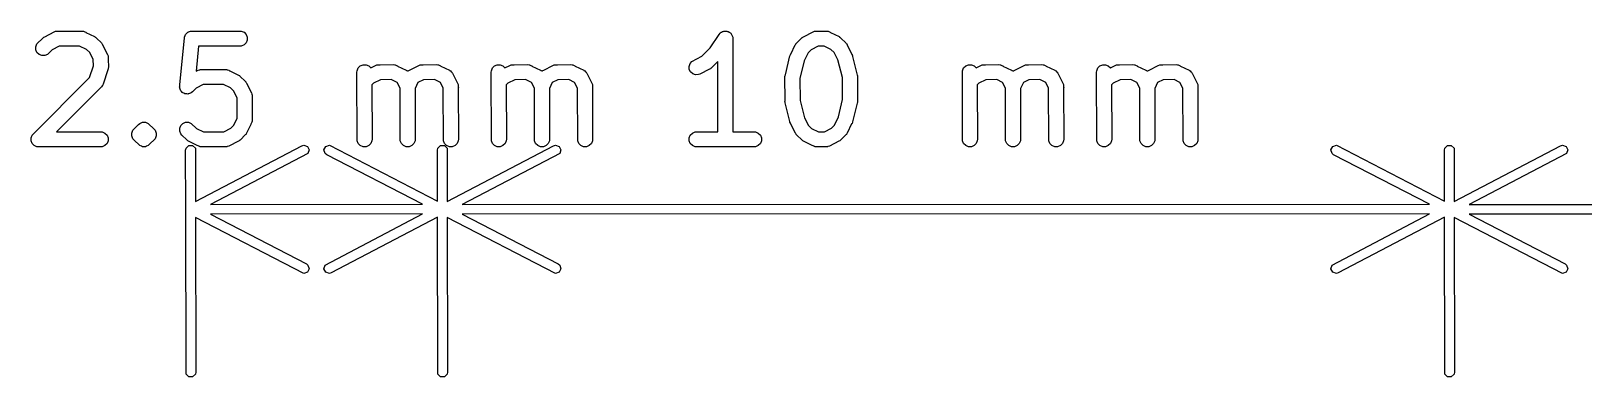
# Model space of a CAD drawing. Extents: x -5.05 to -3.88, y 5.17 to 6.13.
# Drawn here: x -5.052 to -4.445, y 5.998 to 6.134 of the extents above; entities that cross this region are included whole.
import ezdxf

# ---------------------------------------------------------------- set-up
doc = ezdxf.new("R2010")
doc.units = 0
doc.header["$MEASUREMENT"] = 0
doc.layers.add('BLACK', color=7, linetype='CONTINUOUS')

msp = doc.modelspace()

# ---------------------------------------------------------------- linework, layer by layer
at = {"layer": 'BLACK', "linetype": 'CONTINUOUS'}
for p, q in [((-5.04707, 6.13144), (-5.04335, 6.13336)), ((-5.04335, 6.13336), (-5.0428, 6.13356)), ((-5.0428, 6.13356), (-5.0427, 6.13357)), ((-5.0427, 6.13357), (-5.0426, 6.13361)), ((-5.0426, 6.13361), (-5.04209, 6.13361)), ((-5.04209, 6.13361), (-5.04166, 6.13365)), ((-5.04166, 6.13365), (-5.04157, 6.13362)), ((-5.04157, 6.13362), (-5.03265, 6.13367)), ((-5.03265, 6.13367), (-5.03207, 6.13361)), ((-5.03207, 6.13361), (-5.03198, 6.13357)), ((-5.03198, 6.13357), (-5.03187, 6.13356)), ((-5.03187, 6.13356), (-5.03136, 6.13332)), ((-5.03136, 6.13332), (-5.03101, 6.13317)), ((-5.03101, 6.13317), (-5.03096, 6.13312)), ((-5.03096, 6.13312), (-5.02758, 6.13148)), ((-4.99215, 6.13196), (-4.99199, 6.13236)), ((-4.99199, 6.13236), (-4.99188, 6.13246)), ((-4.99188, 6.13246), (-4.99181, 6.13259)), ((-4.99181, 6.13259), (-4.99148, 6.13287)), ((-4.99148, 6.13287), (-4.99117, 6.13317)), ((-4.99117, 6.13317), (-4.99103, 6.13323)), ((-4.99103, 6.13323), (-4.99092, 6.13332)), ((-4.99092, 6.13332), (-4.99051, 6.13345)), ((-4.99051, 6.13345), (-4.99011, 6.13361)), ((-4.99011, 6.13361), (-4.98996, 6.13361)), ((-4.98996, 6.13361), (-4.98982, 6.13365)), ((-4.98982, 6.13365), (-4.98941, 6.13361)), ((-4.98941, 6.13361), (-4.97078, 6.13367)), ((-4.97078, 6.13367), (-4.97021, 6.13361)), ((-4.97021, 6.13361), (-4.96914, 6.13317)), ((-4.96914, 6.13317), (-4.96833, 6.13236)), ((-4.96833, 6.13236), (-4.96789, 6.13129)), ((-4.78684, 6.12714), (-4.78342, 6.13235)), ((-4.78342, 6.13236), (-4.78305, 6.1328)), ((-4.78342, 6.13235), (-4.78342, 6.13236)), ((-4.78342, 6.13236), (-4.78342, 6.13236)), ((-4.78342, 6.13236), (-4.78342, 6.13236)), ((-4.78305, 6.1328), (-4.78281, 6.13296)), ((-4.78281, 6.13296), (-4.7826, 6.13317)), ((-4.7826, 6.13317), (-4.78234, 6.13328)), ((-4.78234, 6.13328), (-4.7821, 6.13344)), ((-4.7821, 6.13344), (-4.78181, 6.1335)), ((-4.78181, 6.1335), (-4.78154, 6.13361)), ((-4.78154, 6.13361), (-4.78125, 6.13361)), ((-4.78125, 6.13361), (-4.78097, 6.13367)), ((-4.78097, 6.13367), (-4.78068, 6.13361)), ((-4.78068, 6.13361), (-4.78039, 6.13361)), ((-4.78039, 6.13361), (-4.78012, 6.1335)), ((-4.78012, 6.1335), (-4.77984, 6.13344)), ((-4.77984, 6.13344), (-4.77959, 6.13328)), ((-4.77959, 6.13328), (-4.77932, 6.13317)), ((-4.77932, 6.13317), (-4.77912, 6.13297)), ((-4.77912, 6.13297), (-4.77888, 6.13281)), ((-4.77888, 6.13281), (-4.77872, 6.13256)), ((-4.77872, 6.13256), (-4.77851, 6.13236)), ((-4.77851, 6.13236), (-4.7784, 6.13209)), ((-4.75039, 6.13144), (-4.74666, 6.13336)), ((-4.74666, 6.13336), (-4.74612, 6.13356)), ((-4.74612, 6.13356), (-4.74602, 6.13357)), ((-4.74602, 6.13357), (-4.74592, 6.13361)), ((-4.74592, 6.13361), (-4.74534, 6.13362)), ((-4.74534, 6.13362), (-4.74497, 6.13365)), ((-4.74497, 6.13365), (-4.74491, 6.13362)), ((-4.74491, 6.13362), (-4.74159, 6.13367)), ((-4.74159, 6.13367), (-4.74102, 6.13361)), ((-4.74102, 6.13361), (-4.74092, 6.13357)), ((-4.74092, 6.13357), (-4.74081, 6.13356)), ((-4.74081, 6.13356), (-4.7403, 6.13332)), ((-4.7403, 6.13332), (-4.73995, 6.13317)), ((-4.73995, 6.13317), (-4.7399, 6.13312)), ((-4.7399, 6.13312), (-4.73652, 6.13148)), ((-5.05054, 6.12754), (-5.0501, 6.12861)), ((-5.05054, 6.12639), (-5.05054, 6.12754)), ((-5.0501, 6.12533), (-5.05054, 6.12639)), ((-5.0501, 6.12861), (-5.04786, 6.13093)), ((-5.04786, 6.13093), (-5.04764, 6.13111)), ((-5.04764, 6.13111), (-5.04758, 6.13117)), ((-5.04758, 6.13117), (-5.04753, 6.1312)), ((-5.04753, 6.1312), (-5.04741, 6.1313)), ((-5.04741, 6.1313), (-5.04707, 6.13144)), ((-5.04412, 6.12637), (-5.04556, 6.12488)), ((-5.04141, 6.12777), (-5.04412, 6.12637)), ((-5.03343, 6.12781), (-5.04141, 6.12777)), ((-5.03073, 6.1265), (-5.03343, 6.12781)), ((-5.02949, 6.12531), (-5.03073, 6.1265)), ((-5.02758, 6.13148), (-5.02733, 6.13133)), ((-5.02733, 6.13133), (-5.02726, 6.1313)), ((-5.02726, 6.1313), (-5.02721, 6.13125)), ((-5.02721, 6.13125), (-5.02709, 6.13117)), ((-5.02709, 6.13117), (-5.02687, 6.13092)), ((-5.02687, 6.13092), (-5.02494, 6.12905)), ((-5.02494, 6.12905), (-5.02475, 6.12883)), ((-5.02475, 6.12883), (-5.02469, 6.12878)), ((-5.02469, 6.12878), (-5.02467, 6.12872)), ((-5.02467, 6.12872), (-5.02457, 6.12861)), ((-5.02457, 6.12861), (-5.02443, 6.12826)), ((-5.02443, 6.12826), (-5.02251, 6.12454)), ((-4.99425, 6.11267), (-4.99247, 6.13101)), ((-4.99247, 6.13101), (-4.99243, 6.13122)), ((-4.99243, 6.13129), (-4.9924, 6.13136)), ((-4.99243, 6.13122), (-4.99243, 6.13129)), ((-4.9924, 6.13136), (-4.99236, 6.13158)), ((-4.99236, 6.13158), (-4.99215, 6.13196)), ((-4.98691, 6.12777), (-4.98786, 6.11797)), ((-4.97021, 6.12782), (-4.98691, 6.12777)), ((-4.96914, 6.12826), (-4.97021, 6.12782)), ((-4.96833, 6.12908), (-4.96914, 6.12826)), ((-4.96789, 6.13014), (-4.96833, 6.12908)), ((-4.96789, 6.13129), (-4.96789, 6.13014)), ((-4.79009, 6.12382), (-4.78684, 6.12714)), ((-4.7784, 6.13209), (-4.77824, 6.13185)), ((-4.77824, 6.13185), (-4.77818, 6.13156)), ((-4.77818, 6.13156), (-4.77807, 6.13129)), ((-4.77807, 6.13129), (-4.77807, 6.131)), ((-4.77807, 6.131), (-4.77801, 6.13072)), ((-4.77801, 6.13072), (-4.77807, 6.13044)), ((-4.77807, 6.13044), (-4.77802, 6.09428)), ((-4.75535, 6.12469), (-4.75361, 6.12829)), ((-4.75361, 6.12829), (-4.75345, 6.12853)), ((-4.75345, 6.12853), (-4.75342, 6.12861)), ((-4.75342, 6.12861), (-4.75338, 6.12865)), ((-4.75338, 6.12865), (-4.7533, 6.12878)), ((-4.7533, 6.12878), (-4.75304, 6.129)), ((-4.75304, 6.129), (-4.75118, 6.13093)), ((-4.75118, 6.13093), (-4.75095, 6.13111)), ((-4.75095, 6.13111), (-4.7509, 6.13117)), ((-4.7509, 6.13117), (-4.75085, 6.1312)), ((-4.75085, 6.1312), (-4.75073, 6.1313)), ((-4.75073, 6.1313), (-4.75039, 6.13144)), ((-4.74744, 6.12637), (-4.74863, 6.12514)), ((-4.74472, 6.12777), (-4.74744, 6.12637)), ((-4.74235, 6.1278), (-4.74472, 6.12777)), ((-4.73967, 6.1265), (-4.74235, 6.1278)), ((-4.73844, 6.12531), (-4.73967, 6.1265)), ((-4.73652, 6.13148), (-4.73628, 6.13133)), ((-4.73628, 6.13133), (-4.7362, 6.1313)), ((-4.7362, 6.1313), (-4.73616, 6.13125)), ((-4.73616, 6.13125), (-4.73603, 6.13117)), ((-4.73603, 6.13117), (-4.73581, 6.13092)), ((-4.73581, 6.13092), (-4.73388, 6.12905)), ((-4.73388, 6.12905), (-4.7337, 6.12883)), ((-4.7337, 6.12883), (-4.73364, 6.12878)), ((-4.73364, 6.12878), (-4.73361, 6.12872)), ((-4.73361, 6.12872), (-4.73351, 6.12861)), ((-4.73351, 6.12861), (-4.73337, 6.12826)), ((-4.73337, 6.12826), (-4.73145, 6.12454)), ((-5.04929, 6.12451), (-5.0501, 6.12533)), ((-5.04822, 6.12407), (-5.04929, 6.12451)), ((-5.04707, 6.12407), (-5.04822, 6.12407)), ((-5.04601, 6.12451), (-5.04707, 6.12407)), ((-5.04556, 6.12488), (-5.04601, 6.12451)), ((-5.0281, 6.12259), (-5.02949, 6.12531)), ((-5.02806, 6.12006), (-5.0281, 6.12259)), ((-5.02251, 6.12454), (-5.0223, 6.124)), ((-5.0223, 6.124), (-5.0223, 6.12389)), ((-5.0223, 6.12389), (-5.02226, 6.12379)), ((-5.02226, 6.12379), (-5.02225, 6.12321)), ((-5.02225, 6.12321), (-5.02222, 6.12285)), ((-5.02222, 6.12285), (-5.02224, 6.12279)), ((-5.02224, 6.12279), (-5.0222, 6.11947)), ((-4.92368, 6.12005), (-4.92262, 6.12049)), ((-4.92262, 6.12049), (-4.92146, 6.12049)), ((-4.92146, 6.12049), (-4.9204, 6.12005)), ((-4.91962, 6.11926), (-4.91774, 6.12023)), ((-4.91774, 6.12023), (-4.9172, 6.12044)), ((-4.9172, 6.12044), (-4.91709, 6.12045)), ((-4.91709, 6.12045), (-4.91699, 6.12049)), ((-4.91699, 6.12049), (-4.91645, 6.12049)), ((-4.91645, 6.12049), (-4.91605, 6.12052)), ((-4.91605, 6.12052), (-4.91597, 6.1205)), ((-4.91597, 6.1205), (-4.91079, 6.12055)), ((-4.91079, 6.12055), (-4.91022, 6.12049)), ((-4.91022, 6.12049), (-4.91012, 6.12045)), ((-4.91012, 6.12045), (-4.91001, 6.12044)), ((-4.91001, 6.12044), (-4.9095, 6.12019)), ((-4.9095, 6.12019), (-4.90915, 6.12005)), ((-4.90446, 6.11838), (-4.90086, 6.12023)), ((-4.90086, 6.12023), (-4.90032, 6.12044)), ((-4.90032, 6.12044), (-4.90022, 6.12045)), ((-4.90022, 6.12045), (-4.90012, 6.12049)), ((-4.90012, 6.12049), (-4.89958, 6.12049)), ((-4.89958, 6.12049), (-4.89917, 6.12052)), ((-4.89917, 6.12052), (-4.8991, 6.1205)), ((-4.8991, 6.1205), (-4.89392, 6.12055)), ((-4.89392, 6.12055), (-4.89334, 6.12049)), ((-4.89334, 6.12049), (-4.89324, 6.12045)), ((-4.89324, 6.12045), (-4.89314, 6.12044)), ((-4.89314, 6.12044), (-4.89263, 6.12019)), ((-4.89263, 6.12019), (-4.89228, 6.12005)), ((-4.87119, 6.12005), (-4.87012, 6.12049)), ((-4.87012, 6.12049), (-4.86897, 6.12049)), ((-4.86897, 6.12049), (-4.86791, 6.12005)), ((-4.86712, 6.11926), (-4.86524, 6.12023)), ((-4.86524, 6.12023), (-4.8647, 6.12044)), ((-4.8647, 6.12044), (-4.8646, 6.12045)), ((-4.8646, 6.12045), (-4.8645, 6.12049)), ((-4.8645, 6.12049), (-4.86395, 6.12049)), ((-4.86395, 6.12049), (-4.86355, 6.12052)), ((-4.86355, 6.12052), (-4.86348, 6.1205)), ((-4.86348, 6.1205), (-4.8583, 6.12055)), ((-4.8583, 6.12055), (-4.85772, 6.12049)), ((-4.85772, 6.12049), (-4.85762, 6.12045)), ((-4.85762, 6.12045), (-4.85752, 6.12044)), ((-4.85752, 6.12044), (-4.85701, 6.12019)), ((-4.85701, 6.12019), (-4.85666, 6.12005)), ((-4.85197, 6.11838), (-4.84837, 6.12023)), ((-4.84837, 6.12023), (-4.84783, 6.12044)), ((-4.84783, 6.12044), (-4.84772, 6.12045)), ((-4.84772, 6.12045), (-4.84763, 6.12049)), ((-4.84763, 6.12049), (-4.84708, 6.12049)), ((-4.84708, 6.12049), (-4.84668, 6.12052)), ((-4.84668, 6.12052), (-4.84661, 6.1205)), ((-4.84661, 6.1205), (-4.84142, 6.12055)), ((-4.84142, 6.12055), (-4.84085, 6.12049)), ((-4.84085, 6.12049), (-4.84075, 6.12045)), ((-4.84075, 6.12045), (-4.84064, 6.12044)), ((-4.84064, 6.12044), (-4.84013, 6.12019)), ((-4.84013, 6.12019), (-4.83978, 6.12005)), ((-4.79514, 6.11984), (-4.79478, 6.12093)), ((-4.79478, 6.12093), (-4.79402, 6.1218)), ((-4.79402, 6.1218), (-4.79009, 6.12382)), ((-4.7839, 6.12177), (-4.78637, 6.11925)), ((-4.78386, 6.09426), (-4.7839, 6.12177)), ((-4.75749, 6.1166), (-4.75571, 6.12393)), ((-4.75571, 6.12393), (-4.75569, 6.12398)), ((-4.75569, 6.124), (-4.75567, 6.12404)), ((-4.75569, 6.12398), (-4.75569, 6.124)), ((-4.75567, 6.12404), (-4.75551, 6.12448)), ((-4.75551, 6.12448), (-4.75535, 6.12469)), ((-4.75016, 6.12199), (-4.75181, 6.11516)), ((-4.74863, 6.12514), (-4.75016, 6.12199)), ((-4.73693, 6.12238), (-4.73844, 6.12531)), ((-4.73517, 6.11555), (-4.73693, 6.12238)), ((-4.73145, 6.12454), (-4.73144, 6.1245)), ((-4.73144, 6.1245), (-4.73142, 6.12448)), ((-4.73142, 6.12448), (-4.73141, 6.12443)), ((-4.73141, 6.12443), (-4.73125, 6.124)), ((-4.73125, 6.124), (-4.73123, 6.12371)), ((-4.73123, 6.12371), (-4.72936, 6.11643)), ((-4.68699, 6.12005), (-4.68593, 6.12049)), ((-4.68593, 6.12049), (-4.68477, 6.12049)), ((-4.68477, 6.12049), (-4.68371, 6.12005)), ((-4.68293, 6.11926), (-4.68105, 6.12023)), ((-4.68105, 6.12023), (-4.68051, 6.12044)), ((-4.68051, 6.12044), (-4.6804, 6.12045)), ((-4.6804, 6.12045), (-4.6803, 6.12049)), ((-4.6803, 6.12049), (-4.67976, 6.12049)), ((-4.67976, 6.12049), (-4.67936, 6.12052)), ((-4.67936, 6.12052), (-4.67928, 6.1205)), ((-4.67928, 6.1205), (-4.6741, 6.12055)), ((-4.6741, 6.12055), (-4.67353, 6.12049)), ((-4.67353, 6.12049), (-4.67343, 6.12045)), ((-4.67343, 6.12045), (-4.67332, 6.12044)), ((-4.67332, 6.12044), (-4.67281, 6.12019)), ((-4.67281, 6.12019), (-4.67246, 6.12005)), ((-4.66777, 6.11838), (-4.66417, 6.12023)), ((-4.66417, 6.12023), (-4.66363, 6.12044)), ((-4.66363, 6.12044), (-4.66353, 6.12045)), ((-4.66353, 6.12045), (-4.66343, 6.12049)), ((-4.66343, 6.12049), (-4.66289, 6.12049)), ((-4.66289, 6.12049), (-4.66248, 6.12052)), ((-4.66248, 6.12052), (-4.66241, 6.1205)), ((-4.66241, 6.1205), (-4.65723, 6.12055)), ((-4.65723, 6.12055), (-4.65665, 6.12049)), ((-4.65665, 6.12049), (-4.65656, 6.12045)), ((-4.65656, 6.12045), (-4.65645, 6.12044)), ((-4.65645, 6.12044), (-4.65594, 6.12019)), ((-4.65594, 6.12019), (-4.65559, 6.12005)), ((-4.6345, 6.12005), (-4.63343, 6.12049)), ((-4.63343, 6.12049), (-4.63228, 6.12049)), ((-4.63228, 6.12049), (-4.63122, 6.12005)), ((-4.63043, 6.11926), (-4.62855, 6.12023)), ((-4.62855, 6.12023), (-4.62801, 6.12044)), ((-4.62801, 6.12044), (-4.62791, 6.12045)), ((-4.62791, 6.12045), (-4.62781, 6.12049)), ((-4.62781, 6.12049), (-4.62727, 6.12049)), ((-4.62727, 6.12049), (-4.62686, 6.12052)), ((-4.62686, 6.12052), (-4.62679, 6.1205)), ((-4.62679, 6.1205), (-4.62161, 6.12055)), ((-4.62161, 6.12055), (-4.62103, 6.12049)), ((-4.62103, 6.12049), (-4.62093, 6.12045)), ((-4.62093, 6.12045), (-4.62083, 6.12044)), ((-4.62083, 6.12044), (-4.62032, 6.12019)), ((-4.62032, 6.12019), (-4.61997, 6.12005)), ((-4.61528, 6.11838), (-4.61168, 6.12023)), ((-4.61168, 6.12023), (-4.61114, 6.12044)), ((-4.61114, 6.12044), (-4.61103, 6.12045)), ((-4.61103, 6.12045), (-4.61094, 6.12049)), ((-4.61094, 6.12049), (-4.61039, 6.12049)), ((-4.61039, 6.12049), (-4.60999, 6.12052)), ((-4.60999, 6.12052), (-4.60992, 6.1205)), ((-4.60992, 6.1205), (-4.60474, 6.12055)), ((-4.60474, 6.12055), (-4.60416, 6.12049)), ((-4.60416, 6.12049), (-4.60406, 6.12045)), ((-4.60406, 6.12045), (-4.60396, 6.12044)), ((-4.60396, 6.12044), (-4.60344, 6.12019)), ((-4.60344, 6.12019), (-4.6031, 6.12005)), ((-5.05198, 6.09299), (-5.02954, 6.11551)), ((-5.02954, 6.11551), (-5.02806, 6.12006)), ((-5.02241, 6.11852), (-5.02423, 6.11291)), ((-5.02226, 6.11889), (-5.02241, 6.11852)), ((-5.02224, 6.11904), (-5.02226, 6.11889)), ((-5.02222, 6.1191), (-5.02224, 6.11904)), ((-5.0222, 6.11947), (-5.02223, 6.11918)), ((-5.02223, 6.11918), (-5.02222, 6.1191)), ((-4.98786, 6.11797), (-4.9871, 6.11836)), ((-4.9871, 6.11836), (-4.98656, 6.11857)), ((-4.98656, 6.11857), (-4.98646, 6.11857)), ((-4.98646, 6.11857), (-4.98636, 6.11861)), ((-4.98636, 6.11861), (-4.98584, 6.11862)), ((-4.98584, 6.11862), (-4.98541, 6.11865)), ((-4.98541, 6.11865), (-4.98533, 6.11862)), ((-4.98533, 6.11862), (-4.97641, 6.11867)), ((-4.97641, 6.11867), (-4.97583, 6.11861)), ((-4.97583, 6.11861), (-4.97573, 6.11857)), ((-4.97573, 6.11857), (-4.97563, 6.11857)), ((-4.97563, 6.11857), (-4.97512, 6.11832)), ((-4.97512, 6.11832), (-4.97477, 6.11817)), ((-4.97477, 6.11817), (-4.97472, 6.11812)), ((-4.97472, 6.11812), (-4.97134, 6.11648)), ((-4.97134, 6.11648), (-4.97109, 6.11633)), ((-4.97109, 6.11633), (-4.97102, 6.1163)), ((-4.97102, 6.1163), (-4.97097, 6.11625)), ((-4.97097, 6.11625), (-4.97085, 6.11618)), ((-4.97085, 6.11618), (-4.97063, 6.11592)), ((-4.97063, 6.11592), (-4.9687, 6.11406)), ((-4.92499, 6.11759), (-4.92494, 6.11817)), ((-4.92494, 6.09077), (-4.92499, 6.11759)), ((-4.92494, 6.11817), (-4.92449, 6.11923)), ((-4.92449, 6.11923), (-4.92368, 6.12005)), ((-4.9204, 6.12005), (-4.91962, 6.11926)), ((-4.9158, 6.11465), (-4.91851, 6.11325)), ((-4.91156, 6.11468), (-4.9158, 6.11465)), ((-4.90925, 6.11356), (-4.91156, 6.11468)), ((-4.90915, 6.12005), (-4.9091, 6.12)), ((-4.9091, 6.12), (-4.90572, 6.11836)), ((-4.90572, 6.11836), (-4.90562, 6.1183)), ((-4.90562, 6.1183), (-4.90558, 6.11828)), ((-4.90558, 6.11828), (-4.90552, 6.11823)), ((-4.90552, 6.11823), (-4.90523, 6.11805)), ((-4.90523, 6.11805), (-4.90517, 6.11798)), ((-4.90517, 6.11798), (-4.9051, 6.11805)), ((-4.9051, 6.11805), (-4.90491, 6.11815)), ((-4.90491, 6.11815), (-4.90475, 6.11828)), ((-4.90475, 6.11828), (-4.90446, 6.11838)), ((-4.89893, 6.11465), (-4.90114, 6.11351)), ((-4.89469, 6.11468), (-4.89893, 6.11465)), ((-4.89238, 6.11356), (-4.89469, 6.11468)), ((-4.89228, 6.12005), (-4.89223, 6.12)), ((-4.89223, 6.12), (-4.88885, 6.11836)), ((-4.88885, 6.11836), (-4.88875, 6.1183)), ((-4.88875, 6.1183), (-4.88871, 6.11828)), ((-4.88871, 6.11828), (-4.88865, 6.11823)), ((-4.88865, 6.11823), (-4.88836, 6.11805)), ((-4.88836, 6.11805), (-4.88812, 6.11777)), ((-4.88812, 6.11777), (-4.88784, 6.11753)), ((-4.88784, 6.11753), (-4.88773, 6.11733)), ((-4.88773, 6.11733), (-4.8876, 6.11718)), ((-4.8876, 6.11718), (-4.88751, 6.11689)), ((-4.88751, 6.11689), (-4.88565, 6.11329)), ((-4.8725, 6.11759), (-4.87244, 6.11817)), ((-4.87244, 6.09077), (-4.8725, 6.11759)), ((-4.87244, 6.11817), (-4.872, 6.11923)), ((-4.872, 6.11923), (-4.87119, 6.12005)), ((-4.86791, 6.12005), (-4.86712, 6.11926)), ((-4.8633, 6.11465), (-4.86602, 6.11325)), ((-4.85907, 6.11468), (-4.8633, 6.11465)), ((-4.85676, 6.11356), (-4.85907, 6.11468)), ((-4.85666, 6.12005), (-4.85661, 6.12)), ((-4.85661, 6.12), (-4.85323, 6.11836)), ((-4.85323, 6.11836), (-4.85313, 6.1183)), ((-4.85313, 6.1183), (-4.85309, 6.11828)), ((-4.85309, 6.11828), (-4.85303, 6.11823)), ((-4.85303, 6.11823), (-4.85274, 6.11805)), ((-4.85274, 6.11805), (-4.85267, 6.11798)), ((-4.85267, 6.11798), (-4.85261, 6.11805)), ((-4.85261, 6.11805), (-4.85241, 6.11815)), ((-4.85241, 6.11815), (-4.85226, 6.11828)), ((-4.85226, 6.11828), (-4.85197, 6.11838)), ((-4.84643, 6.11465), (-4.84865, 6.11351)), ((-4.84219, 6.11468), (-4.84643, 6.11465)), ((-4.83989, 6.11356), (-4.84219, 6.11468)), ((-4.83978, 6.12005), (-4.83974, 6.12)), ((-4.83974, 6.12), (-4.83635, 6.11836)), ((-4.83635, 6.11836), (-4.83626, 6.1183)), ((-4.83626, 6.1183), (-4.83621, 6.11828)), ((-4.83621, 6.11828), (-4.83616, 6.11823)), ((-4.83616, 6.11823), (-4.83586, 6.11805)), ((-4.83586, 6.11805), (-4.83562, 6.11777)), ((-4.83562, 6.11777), (-4.83534, 6.11753)), ((-4.83534, 6.11753), (-4.83524, 6.11733)), ((-4.83524, 6.11733), (-4.83511, 6.11718)), ((-4.83511, 6.11718), (-4.83501, 6.11689)), ((-4.83501, 6.11689), (-4.83316, 6.11329)), ((-4.79506, 6.11869), (-4.79514, 6.11984)), ((-4.79454, 6.11766), (-4.79506, 6.11869)), ((-4.79367, 6.1169), (-4.79454, 6.11766)), ((-4.79258, 6.11654), (-4.79367, 6.1169)), ((-4.79143, 6.11662), (-4.79258, 6.11654)), ((-4.79089, 6.11683), (-4.79143, 6.11662)), ((-4.78717, 6.11874), (-4.79089, 6.11683)), ((-4.78682, 6.11889), (-4.78717, 6.11874)), ((-4.78671, 6.11898), (-4.78682, 6.11889)), ((-4.78665, 6.11901), (-4.78671, 6.11898)), ((-4.7866, 6.11907), (-4.78665, 6.11901)), ((-4.78637, 6.11925), (-4.7866, 6.11907)), ((-4.75767, 6.11586), (-4.75765, 6.11593)), ((-4.75766, 6.11582), (-4.75767, 6.11586)), ((-4.75767, 6.11572), (-4.75766, 6.11582)), ((-4.75762, 6.10653), (-4.75767, 6.11572)), ((-4.75765, 6.11593), (-4.75761, 6.11629)), ((-4.75761, 6.11629), (-4.75749, 6.1166)), ((-4.75181, 6.11516), (-4.75177, 6.10651)), ((-4.73512, 6.1069), (-4.73517, 6.11555)), ((-4.72936, 6.11643), (-4.72934, 6.11633)), ((-4.72934, 6.11633), (-4.72932, 6.11629)), ((-4.72932, 6.11629), (-4.72932, 6.11622)), ((-4.72932, 6.11622), (-4.72927, 6.11586)), ((-4.72927, 6.11586), (-4.72932, 6.11553)), ((-4.72932, 6.11553), (-4.72927, 6.10634)), ((-4.6883, 6.11759), (-4.68825, 6.11817)), ((-4.68825, 6.09077), (-4.6883, 6.11759)), ((-4.68825, 6.11817), (-4.68781, 6.11923)), ((-4.68781, 6.11923), (-4.68699, 6.12005)), ((-4.68371, 6.12005), (-4.68293, 6.11926)), ((-4.67911, 6.11465), (-4.68182, 6.11325)), ((-4.67487, 6.11468), (-4.67911, 6.11465)), ((-4.67256, 6.11356), (-4.67487, 6.11468)), ((-4.67246, 6.12005), (-4.67241, 6.12)), ((-4.67241, 6.12), (-4.66903, 6.11836)), ((-4.66903, 6.11836), (-4.66894, 6.1183)), ((-4.66894, 6.1183), (-4.66889, 6.11828)), ((-4.66889, 6.11828), (-4.66883, 6.11823)), ((-4.66883, 6.11823), (-4.66854, 6.11805)), ((-4.66854, 6.11805), (-4.66848, 6.11798)), ((-4.66848, 6.11798), (-4.66841, 6.11805)), ((-4.66841, 6.11805), (-4.66822, 6.11815)), ((-4.66822, 6.11815), (-4.66807, 6.11828)), ((-4.66807, 6.11828), (-4.66777, 6.11838)), ((-4.66224, 6.11465), (-4.66445, 6.11351)), ((-4.658, 6.11468), (-4.66224, 6.11465)), ((-4.65569, 6.11356), (-4.658, 6.11468)), ((-4.65559, 6.12005), (-4.65554, 6.12)), ((-4.65554, 6.12), (-4.65216, 6.11836)), ((-4.65216, 6.11836), (-4.65206, 6.1183)), ((-4.65206, 6.1183), (-4.65202, 6.11828)), ((-4.65202, 6.11828), (-4.65196, 6.11823)), ((-4.65196, 6.11823), (-4.65167, 6.11805)), ((-4.65167, 6.11805), (-4.65143, 6.11777)), ((-4.65143, 6.11777), (-4.65115, 6.11753)), ((-4.65115, 6.11753), (-4.65105, 6.11733)), ((-4.65105, 6.11733), (-4.65091, 6.11718)), ((-4.65091, 6.11718), (-4.65082, 6.11689)), ((-4.65082, 6.11689), (-4.64896, 6.11329)), ((-4.63581, 6.11759), (-4.63575, 6.11817)), ((-4.63575, 6.09077), (-4.63581, 6.11759)), ((-4.63575, 6.11817), (-4.63531, 6.11923)), ((-4.63531, 6.11923), (-4.6345, 6.12005)), ((-4.63122, 6.12005), (-4.63043, 6.11926)), ((-4.62662, 6.11465), (-4.62933, 6.11325)), ((-4.62238, 6.11468), (-4.62662, 6.11465)), ((-4.62007, 6.11356), (-4.62238, 6.11468)), ((-4.61997, 6.12005), (-4.61992, 6.12)), ((-4.61992, 6.12), (-4.61654, 6.11836)), ((-4.61654, 6.11836), (-4.61644, 6.1183)), ((-4.61644, 6.1183), (-4.6164, 6.11828)), ((-4.6164, 6.11828), (-4.61634, 6.11823)), ((-4.61634, 6.11823), (-4.61605, 6.11805)), ((-4.61605, 6.11805), (-4.61598, 6.11798)), ((-4.61598, 6.11798), (-4.61592, 6.11805)), ((-4.61592, 6.11805), (-4.61572, 6.11815)), ((-4.61572, 6.11815), (-4.61557, 6.11828)), ((-4.61557, 6.11828), (-4.61528, 6.11838)), ((-4.60974, 6.11465), (-4.61196, 6.11351)), ((-4.60551, 6.11468), (-4.60974, 6.11465)), ((-4.6032, 6.11356), (-4.60551, 6.11468)), ((-4.6031, 6.12005), (-4.60305, 6.12)), ((-4.60305, 6.12), (-4.59967, 6.11836)), ((-4.59967, 6.11836), (-4.59957, 6.1183)), ((-4.59957, 6.1183), (-4.59952, 6.11828)), ((-4.59952, 6.11828), (-4.59947, 6.11823)), ((-4.59947, 6.11823), (-4.59918, 6.11805)), ((-4.59918, 6.11805), (-4.59893, 6.11777)), ((-4.59893, 6.11777), (-4.59865, 6.11753)), ((-4.59865, 6.11753), (-4.59855, 6.11733)), ((-4.59855, 6.11733), (-4.59842, 6.11718)), ((-4.59842, 6.11718), (-4.59832, 6.11689)), ((-4.59832, 6.11689), (-4.59647, 6.11329)), ((-5.02531, 6.11147), (-5.04245, 6.09426)), ((-5.02522, 6.11151), (-5.02531, 6.11147)), ((-5.02491, 6.11186), (-5.02522, 6.11151)), ((-5.02457, 6.1122), (-5.02491, 6.11186)), ((-5.02453, 6.1123), (-5.02457, 6.1122)), ((-5.02446, 6.11238), (-5.02453, 6.1123)), ((-5.02423, 6.11291), (-5.02446, 6.11238)), ((-4.99435, 6.11168), (-4.9943, 6.11213)), ((-4.9943, 6.11154), (-4.99435, 6.11168)), ((-4.9943, 6.11254), (-4.99425, 6.11267)), ((-4.9943, 6.11213), (-4.9943, 6.11254)), ((-4.9943, 6.11139), (-4.9943, 6.11154)), ((-4.99414, 6.11099), (-4.9943, 6.11139)), ((-4.99401, 6.11058), (-4.99414, 6.11099)), ((-4.99392, 6.11046), (-4.99401, 6.11058)), ((-4.99386, 6.11033), (-4.99392, 6.11046)), ((-4.99356, 6.11002), (-4.99386, 6.11033)), ((-4.99328, 6.10969), (-4.99356, 6.11002)), ((-4.99315, 6.10962), (-4.99328, 6.10969)), ((-4.99305, 6.10951), (-4.99315, 6.10962)), ((-4.99265, 6.10935), (-4.99305, 6.10951)), ((-4.99227, 6.10914), (-4.99265, 6.10935)), ((-4.99212, 6.10913), (-4.99227, 6.10914)), ((-4.99198, 6.10907), (-4.99212, 6.10913)), ((-4.99155, 6.10907), (-4.99198, 6.10907)), ((-4.99112, 6.10903), (-4.99155, 6.10907)), ((-4.99098, 6.10907), (-4.99112, 6.10903)), ((-4.99083, 6.10907), (-4.99098, 6.10907)), ((-4.99043, 6.10924), (-4.99083, 6.10907)), ((-4.99002, 6.10936), (-4.99043, 6.10924)), ((-4.9899, 6.10946), (-4.99002, 6.10936)), ((-4.98977, 6.10951), (-4.9899, 6.10946)), ((-4.98932, 6.10988), (-4.98977, 6.10951)), ((-4.98788, 6.11137), (-4.98932, 6.10988)), ((-4.98517, 6.11277), (-4.98788, 6.11137)), ((-4.97719, 6.11281), (-4.98517, 6.11277)), ((-4.97449, 6.1115), (-4.97719, 6.11281)), ((-4.97325, 6.11031), (-4.97449, 6.1115)), ((-4.97186, 6.10761), (-4.97325, 6.11031)), ((-4.9687, 6.11406), (-4.96851, 6.11383)), ((-4.96851, 6.11383), (-4.96845, 6.11378)), ((-4.96845, 6.11378), (-4.96842, 6.11372)), ((-4.96842, 6.11372), (-4.96833, 6.11361)), ((-4.96833, 6.11361), (-4.96818, 6.11326)), ((-4.96818, 6.11326), (-4.96627, 6.10954)), ((-4.96627, 6.10954), (-4.96606, 6.109)), ((-4.96606, 6.109), (-4.96605, 6.10889)), ((-4.96605, 6.10889), (-4.96601, 6.10879)), ((-4.96601, 6.10879), (-4.96601, 6.10828)), ((-4.96601, 6.10828), (-4.96598, 6.10785)), ((-4.91851, 6.11325), (-4.91913, 6.1126)), ((-4.91913, 6.1126), (-4.91909, 6.09135)), ((-4.90812, 6.11136), (-4.90925, 6.11356)), ((-4.90806, 6.09077), (-4.90812, 6.11136)), ((-4.90114, 6.11351), (-4.90227, 6.11118)), ((-4.90227, 6.11118), (-4.90221, 6.09135)), ((-4.89125, 6.11136), (-4.89238, 6.11356)), ((-4.89119, 6.09077), (-4.89125, 6.11136)), ((-4.88565, 6.11329), (-4.88545, 6.11275)), ((-4.88545, 6.11275), (-4.88544, 6.11264)), ((-4.88544, 6.11264), (-4.8854, 6.11254)), ((-4.8854, 6.11254), (-4.8854, 6.11205)), ((-4.8854, 6.11205), (-4.88536, 6.1116)), ((-4.88536, 6.1116), (-4.8854, 6.11151)), ((-4.8854, 6.11151), (-4.88534, 6.09135)), ((-4.86602, 6.11325), (-4.86664, 6.1126)), ((-4.86664, 6.1126), (-4.86659, 6.09135)), ((-4.85562, 6.11136), (-4.85676, 6.11356)), ((-4.85557, 6.09077), (-4.85562, 6.11136)), ((-4.84865, 6.11351), (-4.84977, 6.11118)), ((-4.84977, 6.11118), (-4.84972, 6.09135)), ((-4.83875, 6.11136), (-4.83989, 6.11356)), ((-4.8387, 6.09077), (-4.83875, 6.11136)), ((-4.83316, 6.11329), (-4.83295, 6.11275)), ((-4.83295, 6.11275), (-4.83295, 6.11264)), ((-4.83295, 6.11264), (-4.8329, 6.11254)), ((-4.8329, 6.11254), (-4.8329, 6.11205)), ((-4.8329, 6.11205), (-4.83287, 6.1116)), ((-4.83287, 6.1116), (-4.8329, 6.11151)), ((-4.8329, 6.11151), (-4.83285, 6.09135)), ((-4.68182, 6.11325), (-4.68244, 6.1126)), ((-4.68244, 6.1126), (-4.6824, 6.09135)), ((-4.67143, 6.11136), (-4.67256, 6.11356)), ((-4.67137, 6.09077), (-4.67143, 6.11136)), ((-4.66445, 6.11351), (-4.66558, 6.11118)), ((-4.66558, 6.11118), (-4.66552, 6.09135)), ((-4.65456, 6.11136), (-4.65569, 6.11356)), ((-4.6545, 6.09077), (-4.65456, 6.11136)), ((-4.64896, 6.11329), (-4.64876, 6.11275)), ((-4.64876, 6.11275), (-4.64875, 6.11264)), ((-4.64875, 6.11264), (-4.64871, 6.11254)), ((-4.64871, 6.11254), (-4.64871, 6.11205)), ((-4.64871, 6.11205), (-4.64868, 6.1116)), ((-4.64868, 6.1116), (-4.64871, 6.11151)), ((-4.64871, 6.11151), (-4.64865, 6.09135)), ((-4.62933, 6.11325), (-4.62995, 6.1126)), ((-4.62995, 6.1126), (-4.6299, 6.09135)), ((-4.61894, 6.11136), (-4.62007, 6.11356)), ((-4.61888, 6.09077), (-4.61894, 6.11136)), ((-4.61196, 6.11351), (-4.61308, 6.11118)), ((-4.61308, 6.11118), (-4.61303, 6.09135)), ((-4.60206, 6.11136), (-4.6032, 6.11356)), ((-4.60201, 6.09077), (-4.60206, 6.11136)), ((-4.59647, 6.11329), (-4.59626, 6.11275)), ((-4.59626, 6.11275), (-4.59626, 6.11264)), ((-4.59626, 6.11264), (-4.59622, 6.11254)), ((-4.59622, 6.11254), (-4.59621, 6.11205)), ((-4.59621, 6.11205), (-4.59618, 6.1116)), ((-4.59618, 6.1116), (-4.59621, 6.11151)), ((-4.59621, 6.11151), (-4.59616, 6.09135)), ((-4.97181, 6.09962), (-4.97186, 6.10761)), ((-4.96598, 6.10785), (-4.96601, 6.10777)), ((-4.96601, 6.10777), (-4.96596, 6.09884)), ((-4.75767, 6.1062), (-4.75762, 6.10653)), ((-4.75761, 6.10584), (-4.75767, 6.1062)), ((-4.75761, 6.10577), (-4.75761, 6.10584)), ((-4.7576, 6.10573), (-4.75761, 6.10577)), ((-4.75758, 6.10563), (-4.7576, 6.10573)), ((-4.75571, 6.09836), (-4.75758, 6.10563)), ((-4.75177, 6.10651), (-4.75001, 6.09968)), ((-4.73678, 6.10007), (-4.73512, 6.1069)), ((-4.72945, 6.10547), (-4.73123, 6.09813)), ((-4.72932, 6.10577), (-4.72945, 6.10547)), ((-4.72929, 6.10613), (-4.72932, 6.10577)), ((-4.72927, 6.1062), (-4.72929, 6.10613)), ((-4.72927, 6.10634), (-4.72928, 6.10624)), ((-4.72928, 6.10624), (-4.72927, 6.1062)), ((-5.01261, 6.09486), (-5.01037, 6.09718)), ((-5.01037, 6.09718), (-5.00992, 6.09755)), ((-5.00992, 6.09755), (-5.00885, 6.09799)), ((-5.00885, 6.09799), (-5.0077, 6.09799)), ((-5.0077, 6.09799), (-5.0077, 6.09799)), ((-5.0077, 6.09799), (-5.00664, 6.09755)), ((-5.00664, 6.09755), (-5.00664, 6.09755)), ((-5.00664, 6.09755), (-5.00432, 6.09531)), ((-4.9943, 6.09567), (-4.99386, 6.09674)), ((-4.99386, 6.09674), (-4.99305, 6.09755)), ((-4.99305, 6.09755), (-4.99198, 6.09799)), ((-4.99198, 6.09799), (-4.99083, 6.09799)), ((-4.99083, 6.09799), (-4.98977, 6.09755)), ((-4.98977, 6.09755), (-4.9877, 6.09556)), ((-4.97431, 6.09569), (-4.97312, 6.09692)), ((-4.97312, 6.09692), (-4.97181, 6.09962)), ((-4.9665, 6.09716), (-4.96814, 6.09377)), ((-4.96645, 6.0972), (-4.9665, 6.09716)), ((-4.96631, 6.09755), (-4.96645, 6.0972)), ((-4.96606, 6.09806), (-4.96631, 6.09755)), ((-4.96605, 6.09817), (-4.96606, 6.09806)), ((-4.96601, 6.09827), (-4.96605, 6.09817)), ((-4.96596, 6.09884), (-4.96601, 6.09827)), ((-4.75569, 6.09806), (-4.75571, 6.09836)), ((-4.75552, 6.09763), (-4.75569, 6.09806)), ((-4.75551, 6.09758), (-4.75552, 6.09763)), ((-4.7555, 6.09757), (-4.75551, 6.09758)), ((-4.75548, 6.09752), (-4.7555, 6.09757)), ((-4.75357, 6.0938), (-4.75548, 6.09752)), ((-4.75001, 6.09968), (-4.7485, 6.09675)), ((-4.7485, 6.09675), (-4.74727, 6.09556)), ((-4.7395, 6.09569), (-4.73831, 6.09692)), ((-4.73831, 6.09692), (-4.73678, 6.10007)), ((-4.73159, 6.09737), (-4.73333, 6.09377)), ((-4.73142, 6.09758), (-4.73159, 6.09737)), ((-4.73127, 6.09802), (-4.73142, 6.09758)), ((-4.73125, 6.09806), (-4.73127, 6.09802)), ((-4.73123, 6.09813), (-4.73125, 6.09809)), ((-4.73125, 6.09809), (-4.73125, 6.09806)), ((-5.05242, 6.09192), (-5.05198, 6.09299)), ((-5.05242, 6.09077), (-5.05242, 6.09192)), ((-5.05198, 6.08971), (-5.05242, 6.09077)), ((-5.04245, 6.09426), (-5.02515, 6.0943)), ((-5.02515, 6.0943), (-5.02458, 6.09424)), ((-5.02458, 6.09424), (-5.02351, 6.0938)), ((-5.02351, 6.0938), (-5.0227, 6.09299)), ((-5.0227, 6.09299), (-5.02226, 6.09192)), ((-5.02226, 6.09077), (-5.0227, 6.08971)), ((-5.02226, 6.09192), (-5.02226, 6.09077)), ((-5.01305, 6.0938), (-5.01261, 6.09486)), ((-5.01305, 6.09264), (-5.01305, 6.0938)), ((-5.01261, 6.09158), (-5.01305, 6.09264)), ((-5.01224, 6.09113), (-5.01261, 6.09158)), ((-5.00992, 6.08889), (-5.01224, 6.09113)), ((-5.00395, 6.09158), (-5.00619, 6.08926)), ((-5.00432, 6.09531), (-5.00395, 6.09486)), ((-5.00395, 6.09486), (-5.00351, 6.0938)), ((-5.00351, 6.09264), (-5.00395, 6.09158)), ((-5.00351, 6.0938), (-5.00351, 6.09264)), ((-4.9943, 6.09452), (-4.9943, 6.09567)), ((-4.99386, 6.09345), (-4.9943, 6.09452)), ((-4.99349, 6.09301), (-4.99386, 6.09345)), ((-4.99156, 6.09114), (-4.99349, 6.09301)), ((-4.99134, 6.09089), (-4.99156, 6.09114)), ((-4.99122, 6.09081), (-4.99134, 6.09089)), ((-4.99117, 6.09077), (-4.99122, 6.09081)), ((-4.9911, 6.09074), (-4.99117, 6.09077)), ((-4.99085, 6.09058), (-4.9911, 6.09074)), ((-4.98747, 6.08894), (-4.99085, 6.09058)), ((-4.9877, 6.09556), (-4.985, 6.09425)), ((-4.985, 6.09425), (-4.97702, 6.09429)), ((-4.97702, 6.09429), (-4.97431, 6.09569)), ((-4.97136, 6.09062), (-4.97509, 6.0887)), ((-4.97102, 6.09077), (-4.97136, 6.09062)), ((-4.9709, 6.09086), (-4.97102, 6.09077)), ((-4.97085, 6.09089), (-4.9709, 6.09086)), ((-4.9708, 6.09095), (-4.97085, 6.09089)), ((-4.97057, 6.09113), (-4.9708, 6.09095)), ((-4.96871, 6.09306), (-4.97057, 6.09113)), ((-4.96845, 6.09328), (-4.96871, 6.09306)), ((-4.96837, 6.09341), (-4.96845, 6.09328)), ((-4.96833, 6.09345), (-4.96837, 6.09341)), ((-4.9683, 6.09353), (-4.96833, 6.09345)), ((-4.96814, 6.09377), (-4.9683, 6.09353)), ((-4.92449, 6.08971), (-4.92494, 6.09077)), ((-4.91914, 6.09077), (-4.91958, 6.08971)), ((-4.91909, 6.09135), (-4.91914, 6.09077)), ((-4.90762, 6.08971), (-4.90806, 6.09077)), ((-4.90227, 6.09077), (-4.90271, 6.08971)), ((-4.90221, 6.09135), (-4.90227, 6.09077)), ((-4.89075, 6.08971), (-4.89119, 6.09077)), ((-4.8854, 6.09077), (-4.88584, 6.08971)), ((-4.88534, 6.09135), (-4.8854, 6.09077)), ((-4.872, 6.08971), (-4.87244, 6.09077)), ((-4.86665, 6.09077), (-4.86709, 6.08971)), ((-4.86659, 6.09135), (-4.86665, 6.09077)), ((-4.85513, 6.08971), (-4.85557, 6.09077)), ((-4.84978, 6.09077), (-4.85022, 6.08971)), ((-4.84972, 6.09135), (-4.84978, 6.09077)), ((-4.83826, 6.08971), (-4.8387, 6.09077)), ((-4.8329, 6.09077), (-4.83335, 6.08971)), ((-4.83285, 6.09135), (-4.8329, 6.09077)), ((-4.79511, 6.09192), (-4.79467, 6.09299)), ((-4.79511, 6.09077), (-4.79511, 6.09192)), ((-4.79467, 6.08971), (-4.79511, 6.09077)), ((-4.79467, 6.09299), (-4.79385, 6.0938)), ((-4.79385, 6.0938), (-4.79279, 6.09424)), ((-4.79279, 6.09424), (-4.78386, 6.09426)), ((-4.77802, 6.09428), (-4.76972, 6.0943)), ((-4.76972, 6.0943), (-4.76914, 6.09424)), ((-4.76914, 6.09424), (-4.76807, 6.0938)), ((-4.76807, 6.0938), (-4.76726, 6.09299)), ((-4.76726, 6.09299), (-4.76682, 6.09192)), ((-4.76682, 6.09077), (-4.76726, 6.08971)), ((-4.76682, 6.09192), (-4.76682, 6.09077)), ((-4.75342, 6.09345), (-4.75357, 6.0938)), ((-4.75333, 6.09334), (-4.75342, 6.09345)), ((-4.7533, 6.09328), (-4.75333, 6.09334)), ((-4.75324, 6.09323), (-4.7533, 6.09328)), ((-4.75306, 6.09301), (-4.75324, 6.09323)), ((-4.75112, 6.09114), (-4.75306, 6.09301)), ((-4.7509, 6.09089), (-4.75112, 6.09114)), ((-4.75078, 6.09081), (-4.7509, 6.09089)), ((-4.75073, 6.09077), (-4.75078, 6.09081)), ((-4.75066, 6.09074), (-4.75073, 6.09077)), ((-4.75041, 6.09058), (-4.75066, 6.09074)), ((-4.74703, 6.08894), (-4.75041, 6.09058)), ((-4.74727, 6.09556), (-4.74458, 6.09426)), ((-4.74458, 6.09426), (-4.74222, 6.09429)), ((-4.74222, 6.09429), (-4.7395, 6.09569)), ((-4.73655, 6.09062), (-4.74027, 6.0887)), ((-4.7362, 6.09077), (-4.73655, 6.09062)), ((-4.73609, 6.09086), (-4.7362, 6.09077)), ((-4.73603, 6.09089), (-4.73609, 6.09086)), ((-4.73598, 6.09095), (-4.73603, 6.09089)), ((-4.73576, 6.09113), (-4.73598, 6.09095)), ((-4.73389, 6.09306), (-4.73576, 6.09113)), ((-4.73364, 6.09328), (-4.73389, 6.09306)), ((-4.73356, 6.09341), (-4.73364, 6.09328)), ((-4.73351, 6.09345), (-4.73356, 6.09341)), ((-4.73348, 6.09353), (-4.73351, 6.09345)), ((-4.73333, 6.09377), (-4.73348, 6.09353)), ((-4.68781, 6.08971), (-4.68825, 6.09077)), ((-4.68245, 6.09077), (-4.6829, 6.08971)), ((-4.6824, 6.09135), (-4.68245, 6.09077)), ((-4.67093, 6.08971), (-4.67137, 6.09077)), ((-4.66558, 6.09077), (-4.66602, 6.08971)), ((-4.66552, 6.09135), (-4.66558, 6.09077)), ((-4.65406, 6.08971), (-4.6545, 6.09077)), ((-4.64871, 6.09077), (-4.64915, 6.08971)), ((-4.64865, 6.09135), (-4.64871, 6.09077)), ((-4.63531, 6.08971), (-4.63575, 6.09077)), ((-4.62996, 6.09077), (-4.6304, 6.08971)), ((-4.6299, 6.09135), (-4.62996, 6.09077)), ((-4.61844, 6.08971), (-4.61888, 6.09077)), ((-4.61309, 6.09077), (-4.61353, 6.08971)), ((-4.61303, 6.09135), (-4.61309, 6.09077)), ((-4.60157, 6.08971), (-4.60201, 6.09077)), ((-4.59622, 6.09077), (-4.59666, 6.08971)), ((-4.59616, 6.09135), (-4.59622, 6.09077)), ((-5.05116, 6.08889), (-5.05198, 6.08971)), ((-5.0501, 6.08845), (-5.05116, 6.08889)), ((-5.04952, 6.08839), (-5.0501, 6.08845)), ((-5.02458, 6.08845), (-5.04952, 6.08839)), ((-5.02351, 6.08889), (-5.02458, 6.08845)), ((-5.0227, 6.08971), (-5.02351, 6.08889)), ((-5.0093, 6.08863), (-5.00992, 6.08889)), ((-5.00992, 6.08889), (-5.00992, 6.08889)), ((-5.00885, 6.08845), (-5.0093, 6.08863)), ((-5.0077, 6.08845), (-5.00885, 6.08845)), ((-5.00885, 6.08845), (-5.00885, 6.08845)), ((-5.00726, 6.08863), (-5.0077, 6.08845)), ((-5.00664, 6.08889), (-5.00726, 6.08863)), ((-5.00619, 6.08926), (-5.00664, 6.08889)), ((-5.00664, 6.08889), (-5.00664, 6.08889)), ((-4.99197, 6.08706), (-4.99182, 6.08782)), ((-4.99193, 6.06421), (-4.99197, 6.08706)), ((-4.99182, 6.08782), (-4.99075, 6.08888)), ((-4.99075, 6.08888), (-4.98925, 6.08888)), ((-4.98925, 6.08888), (-4.98818, 6.08782)), ((-4.98818, 6.08782), (-4.98815, 6.067)), ((-4.98815, 6.067), (-4.94656, 6.08881)), ((-4.98742, 6.08889), (-4.98747, 6.08894)), ((-4.98707, 6.08875), (-4.98742, 6.08889)), ((-4.98656, 6.0885), (-4.98707, 6.08875)), ((-4.98646, 6.08849), (-4.98656, 6.0885)), ((-4.98636, 6.08845), (-4.98646, 6.08849)), ((-4.98578, 6.08839), (-4.98636, 6.08845)), ((-4.97686, 6.08844), (-4.98578, 6.08839)), ((-4.94414, 6.0858), (-4.98227, 6.06581)), ((-4.97678, 6.08842), (-4.97686, 6.08844)), ((-4.97635, 6.08845), (-4.97678, 6.08842)), ((-4.97583, 6.08845), (-4.97635, 6.08845)), ((-4.97573, 6.08849), (-4.97583, 6.08845)), ((-4.97563, 6.0885), (-4.97573, 6.08849)), ((-4.97509, 6.0887), (-4.97563, 6.0885)), ((-4.94656, 6.08881), (-4.94582, 6.08902)), ((-4.94582, 6.08902), (-4.94438, 6.08857)), ((-4.94438, 6.08857), (-4.94369, 6.08724)), ((-4.94369, 6.08724), (-4.94414, 6.0858)), ((-4.93789, 6.08724), (-4.93719, 6.08857)), ((-4.93743, 6.0858), (-4.93789, 6.08724)), ((-4.93683, 6.08532), (-4.93743, 6.0858)), ((-4.93719, 6.08857), (-4.93575, 6.08902)), ((-4.89933, 6.06593), (-4.93683, 6.08532)), ((-4.93575, 6.08902), (-4.89351, 6.06719)), ((-4.92368, 6.08889), (-4.92449, 6.08971)), ((-4.92262, 6.08845), (-4.92368, 6.08889)), ((-4.92146, 6.08845), (-4.92262, 6.08845)), ((-4.9204, 6.08889), (-4.92146, 6.08845)), ((-4.91958, 6.08971), (-4.9204, 6.08889)), ((-4.90681, 6.08889), (-4.90762, 6.08971)), ((-4.90574, 6.08845), (-4.90681, 6.08889)), ((-4.90459, 6.08845), (-4.90574, 6.08845)), ((-4.90353, 6.08889), (-4.90459, 6.08845)), ((-4.90271, 6.08971), (-4.90353, 6.08889)), ((-4.89354, 6.08706), (-4.89339, 6.08782)), ((-4.89351, 6.06719), (-4.89354, 6.08706)), ((-4.89339, 6.08782), (-4.89233, 6.08888)), ((-4.89233, 6.08888), (-4.89082, 6.08888)), ((-4.89082, 6.08888), (-4.88976, 6.08782)), ((-4.88993, 6.08889), (-4.89075, 6.08971)), ((-4.88887, 6.08845), (-4.88993, 6.08889)), ((-4.88976, 6.08782), (-4.88972, 6.067)), ((-4.88972, 6.067), (-4.84813, 6.08881)), ((-4.88772, 6.08845), (-4.88887, 6.08845)), ((-4.88665, 6.08889), (-4.88772, 6.08845)), ((-4.88584, 6.08971), (-4.88665, 6.08889)), ((-4.84572, 6.0858), (-4.88386, 6.0658)), ((-4.87119, 6.08889), (-4.872, 6.08971)), ((-4.87012, 6.08845), (-4.87119, 6.08889)), ((-4.86897, 6.08845), (-4.87012, 6.08845)), ((-4.86791, 6.08889), (-4.86897, 6.08845)), ((-4.86709, 6.08971), (-4.86791, 6.08889)), ((-4.85431, 6.08889), (-4.85513, 6.08971)), ((-4.85325, 6.08845), (-4.85431, 6.08889)), ((-4.8521, 6.08845), (-4.85325, 6.08845)), ((-4.85103, 6.08889), (-4.8521, 6.08845)), ((-4.85022, 6.08971), (-4.85103, 6.08889)), ((-4.84813, 6.08881), (-4.8474, 6.08902)), ((-4.8474, 6.08902), (-4.84596, 6.08857)), ((-4.84596, 6.08857), (-4.84526, 6.08724)), ((-4.84526, 6.08724), (-4.84572, 6.0858)), ((-4.83744, 6.08889), (-4.83826, 6.08971)), ((-4.83638, 6.08845), (-4.83744, 6.08889)), ((-4.83522, 6.08845), (-4.83638, 6.08845)), ((-4.83416, 6.08889), (-4.83522, 6.08845)), ((-4.83335, 6.08971), (-4.83416, 6.08889)), ((-4.79385, 6.08889), (-4.79467, 6.08971)), ((-4.79279, 6.08845), (-4.79385, 6.08889)), ((-4.79221, 6.08839), (-4.79279, 6.08845)), ((-4.76914, 6.08845), (-4.79221, 6.08839)), ((-4.76807, 6.08889), (-4.76914, 6.08845)), ((-4.76726, 6.08971), (-4.76807, 6.08889)), ((-4.74698, 6.08889), (-4.74703, 6.08894)), ((-4.74663, 6.08875), (-4.74698, 6.08889)), ((-4.74612, 6.0885), (-4.74663, 6.08875)), ((-4.74602, 6.08849), (-4.74612, 6.0885)), ((-4.74592, 6.08845), (-4.74602, 6.08849)), ((-4.74534, 6.08839), (-4.74592, 6.08845)), ((-4.74202, 6.08844), (-4.74534, 6.08839)), ((-4.74196, 6.08842), (-4.74202, 6.08844)), ((-4.7416, 6.08844), (-4.74196, 6.08842)), ((-4.74102, 6.08845), (-4.7416, 6.08844)), ((-4.74092, 6.08849), (-4.74102, 6.08845)), ((-4.74081, 6.0885), (-4.74092, 6.08849)), ((-4.74027, 6.0887), (-4.74081, 6.0885)), ((-4.68699, 6.08889), (-4.68781, 6.08971)), ((-4.68593, 6.08845), (-4.68699, 6.08889)), ((-4.68477, 6.08845), (-4.68593, 6.08845)), ((-4.68371, 6.08889), (-4.68477, 6.08845)), ((-4.6829, 6.08971), (-4.68371, 6.08889)), ((-4.67012, 6.08889), (-4.67093, 6.08971)), ((-4.66905, 6.08845), (-4.67012, 6.08889)), ((-4.6679, 6.08845), (-4.66905, 6.08845)), ((-4.66684, 6.08889), (-4.6679, 6.08845)), ((-4.66602, 6.08971), (-4.66684, 6.08889)), ((-4.65325, 6.08889), (-4.65406, 6.08971)), ((-4.65218, 6.08845), (-4.65325, 6.08889)), ((-4.65103, 6.08845), (-4.65218, 6.08845)), ((-4.64996, 6.08889), (-4.65103, 6.08845)), ((-4.64915, 6.08971), (-4.64996, 6.08889)), ((-4.6345, 6.08889), (-4.63531, 6.08971)), ((-4.63343, 6.08845), (-4.6345, 6.08889)), ((-4.63228, 6.08845), (-4.63343, 6.08845)), ((-4.63122, 6.08889), (-4.63228, 6.08845)), ((-4.6304, 6.08971), (-4.63122, 6.08889)), ((-4.61762, 6.08889), (-4.61844, 6.08971)), ((-4.61656, 6.08845), (-4.61762, 6.08889)), ((-4.61541, 6.08845), (-4.61656, 6.08845)), ((-4.61434, 6.08889), (-4.61541, 6.08845)), ((-4.61353, 6.08971), (-4.61434, 6.08889)), ((-4.60075, 6.08889), (-4.60157, 6.08971)), ((-4.59969, 6.08845), (-4.60075, 6.08889)), ((-4.59854, 6.08845), (-4.59969, 6.08845)), ((-4.59747, 6.08889), (-4.59854, 6.08845)), ((-4.59666, 6.08971), (-4.59747, 6.08889)), ((-4.54419, 6.08724), (-4.54349, 6.08857)), ((-4.54373, 6.0858), (-4.54419, 6.08724)), ((-4.54313, 6.08532), (-4.54373, 6.0858)), ((-4.54349, 6.08857), (-4.54205, 6.08902)), ((-4.50564, 6.06594), (-4.54313, 6.08532)), ((-4.54205, 6.08902), (-4.49981, 6.06719)), ((-4.49984, 6.08706), (-4.49969, 6.08782)), ((-4.49981, 6.06719), (-4.49984, 6.08706)), ((-4.49969, 6.08782), (-4.49863, 6.08888)), ((-4.49863, 6.08888), (-4.49712, 6.08888)), ((-4.49712, 6.08888), (-4.49606, 6.08782)), ((-4.49606, 6.08782), (-4.49602, 6.067)), ((-4.49602, 6.067), (-4.45443, 6.08881)), ((-4.45202, 6.0858), (-4.49016, 6.0658)), ((-4.45443, 6.08881), (-4.4537, 6.08902)), ((-4.4537, 6.08902), (-4.45226, 6.08857)), ((-4.45226, 6.08857), (-4.45156, 6.08724)), ((-4.45156, 6.08724), (-4.45202, 6.0858)), ((-4.98227, 6.06581), (-4.89933, 6.06593)), ((-4.88386, 6.0658), (-4.50564, 6.06594)), ((-4.49016, 6.0658), (-4.11194, 6.06594)), ((-4.99196, 6.06415), (-4.99193, 6.06421)), ((-4.99193, 6.06405), (-4.99196, 6.06415)), ((-4.99196, 6.0638), (-4.99193, 6.06391)), ((-4.99193, 6.06374), (-4.99196, 6.0638)), ((-4.99193, 6.06391), (-4.99193, 6.06405)), ((-4.99182, 5.99948), (-4.99193, 6.06374)), ((-4.94582, 6.03893), (-4.98814, 6.0608)), ((-4.98814, 6.0608), (-4.98803, 6.00024)), ((-4.89931, 6.06214), (-4.98225, 6.06202)), ((-4.98225, 6.06202), (-4.94474, 6.04264)), ((-4.93743, 6.04215), (-4.89931, 6.06214)), ((-4.8935, 6.06091), (-4.93502, 6.03914)), ((-4.89339, 5.99948), (-4.8935, 6.06091)), ((-4.8474, 6.03893), (-4.88971, 6.0608)), ((-4.88971, 6.0608), (-4.88961, 6.00024)), ((-4.50559, 6.06215), (-4.88381, 6.06201)), ((-4.88381, 6.06201), (-4.84632, 6.04264)), ((-4.54373, 6.04215), (-4.50559, 6.06215)), ((-4.4998, 6.06091), (-4.54132, 6.03914)), ((-4.49969, 5.99948), (-4.4998, 6.06091)), ((-4.4537, 6.03893), (-4.49601, 6.0608)), ((-4.49601, 6.0608), (-4.49591, 6.00024)), ((-4.11189, 6.06215), (-4.4901, 6.06201)), ((-4.4901, 6.06201), (-4.45261, 6.04264)), ((-4.94474, 6.04264), (-4.94414, 6.04215)), ((-4.94414, 6.04215), (-4.94369, 6.04072)), ((-4.93789, 6.04072), (-4.93743, 6.04215)), ((-4.84632, 6.04264), (-4.84572, 6.04215)), ((-4.84572, 6.04215), (-4.84526, 6.04072)), ((-4.54419, 6.04072), (-4.54373, 6.04215)), ((-4.45261, 6.04264), (-4.45202, 6.04215)), ((-4.45202, 6.04215), (-4.45156, 6.04072)), ((-4.94438, 6.03938), (-4.94582, 6.03893)), ((-4.94369, 6.04072), (-4.94438, 6.03938)), ((-4.93719, 6.03938), (-4.93789, 6.04072)), ((-4.93575, 6.03893), (-4.93719, 6.03938)), ((-4.93502, 6.03914), (-4.93575, 6.03893)), ((-4.84596, 6.03938), (-4.8474, 6.03893)), ((-4.84526, 6.04072), (-4.84596, 6.03938)), ((-4.54349, 6.03938), (-4.54419, 6.04072)), ((-4.54205, 6.03893), (-4.54349, 6.03938)), ((-4.54132, 6.03914), (-4.54205, 6.03893)), ((-4.45226, 6.03938), (-4.4537, 6.03893)), ((-4.45156, 6.04072), (-4.45226, 6.03938)), ((-4.99075, 5.99842), (-4.99182, 5.99948)), ((-4.98818, 5.99948), (-4.98925, 5.99842)), ((-4.98803, 6.00024), (-4.98818, 5.99948)), ((-4.89233, 5.99842), (-4.89339, 5.99948)), ((-4.88976, 5.99948), (-4.89082, 5.99842)), ((-4.88961, 6.00024), (-4.88976, 5.99948)), ((-4.49863, 5.99842), (-4.49969, 5.99948)), ((-4.49606, 5.99948), (-4.49712, 5.99842)), ((-4.49591, 6.00024), (-4.49606, 5.99948)), ((-4.98925, 5.99842), (-4.99075, 5.99842)), ((-4.89082, 5.99842), (-4.89233, 5.99842)), ((-4.49712, 5.99842), (-4.49863, 5.99842))]:
    msp.add_line(p, q, dxfattribs=at)

doc.saveas('drawing.dxf')
